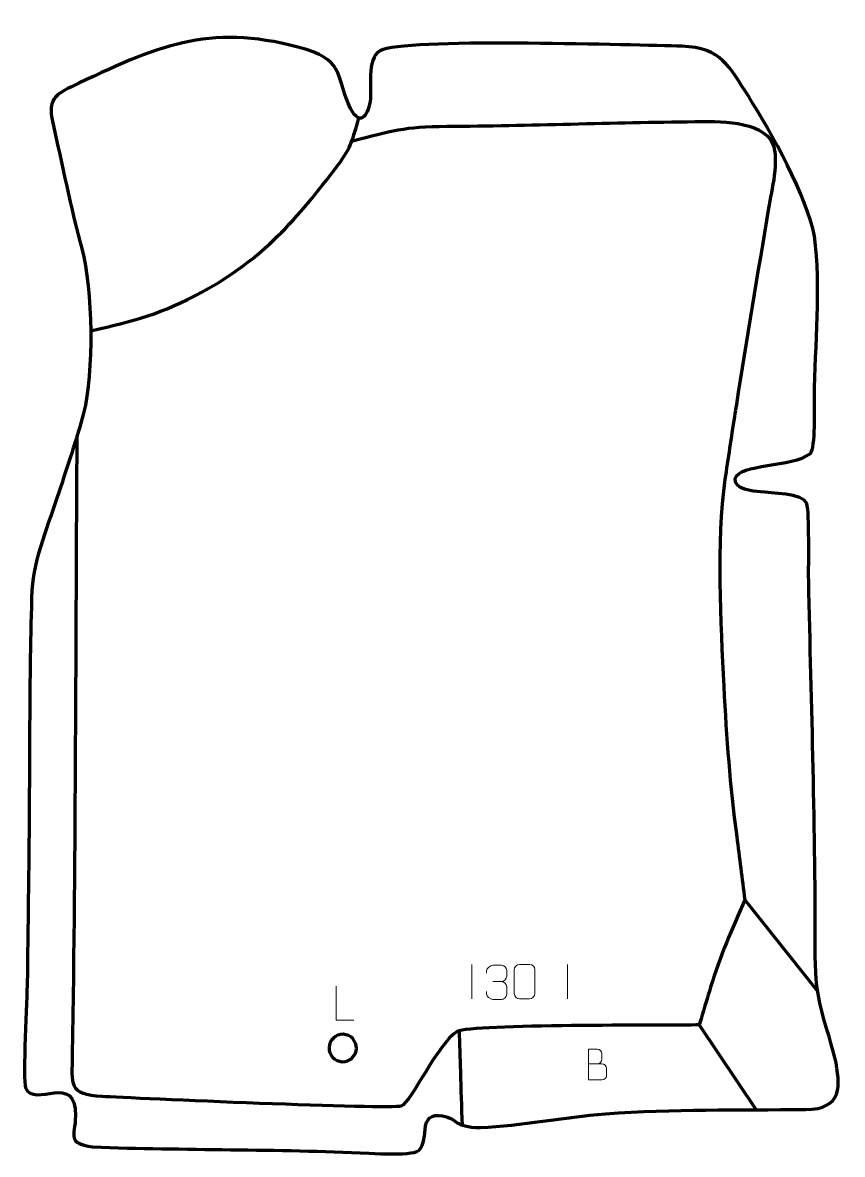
# Model space of a CAD drawing. Header units: millimetres. Extents: x -547 to 52, y -7 to 821.
import ezdxf

# ---------------------------------------------------------------- set-up
doc = ezdxf.new("R2010")
doc.units = ezdxf.units.MM
doc.header["$MEASUREMENT"] = 0
doc.layers.add('layer 2', color=7, linetype='Continuous')
doc.layers.add('layer 3', color=7, linetype='Continuous')

msp = doc.modelspace()

# ---------------------------------------------------------------- linework, layer by layer
at = {"layer": 'layer 2', "color": 142, "lineweight": 158}
for points, knots in [([(-497.6073, 595.4831), (-464.1464, 603.3477), (-446.85, 607.3481), (-415.7339, 624.1105), (-415.7339, 624.1105), (-371.922, 647.9095), (-346.2062, 677.489), (-316.7116, 716.7213), (-316.7116, 716.7213), (-306.3718, 730.4749), (-306.1063, 735.1599), (-301.3454, 751.2039)], [0, 0, 0, 0, 0.25, 0.25, 0.25, 0.25, 0.5, 0.5, 0.5, 0.5, 1, 1, 1, 1]), ([(-306.6205, 734.1887), (-277.2553, 742.0485), (-268.1636, 744.7968), (-237.0321, 745.0591), (-237.0321, 745.0591), (-176.4812, 745.584), (-115.9812, 747.8454), (-55.4869, 748.5051), (-55.4869, 748.5051), (-39.5997, 748.6767), (-6.3896, 749.6898), (1.3844, 732.5392), (1.3844, 732.5392), (6.4411, 720.0051), (0.6902, 698.6113), (-1.5755, 685.1113), (-1.5755, 685.1113), (-9.5837, 637.393), (-17.5031, 589.3859), (-25.1227, 541.6081), (-25.1227, 541.6081), (-25.5951, 538.6457), (-26.0639, 535.6829), (-26.5305, 532.7197), (-26.5305, 532.7197), (-28.9287, 517.3985), (-31.2519, 502.0698), (-33.4775, 486.7226), (-33.4775, 486.7226), (-40.0785, 441.1204), (-36.6247, 382.0404), (-34.3389, 335.4479), (-34.3389, 335.4479), (-32.433, 296.5983), (-29.828, 264.0967), (-24.8515, 225.55), (-24.8515, 225.55), (-22.8703, 210.2042), (-20.9784, 194.8472), (-18.9877, 179.5024), (-18.9877, 179.5024), (-18.9877, 179.5024), (34.4545, 112.4232), (34.4545, 112.4232)], [0, 0, 0, 0, 0.08333333, 0.08333333, 0.08333333, 0.08333333, 0.16666667, 0.16666667, 0.16666667, 0.16666667, 0.25, 0.25, 0.25, 0.25, 0.33333333, 0.33333333, 0.33333333, 0.33333333, 0.41666667, 0.41666667, 0.41666667, 0.41666667, 0.5, 0.5, 0.5, 0.5, 0.58333333, 0.58333333, 0.58333333, 0.58333333, 0.66666667, 0.66666667, 0.66666667, 0.66666667, 0.75, 0.75, 0.75, 0.75, 0.83333333, 0.83333333, 0.83333333, 0.83333333, 1, 1, 1, 1]), ([(-52.3003, 87.9495), (-76.3248, 87.4222), (-218.1486, 88.6502), (-229.4836, 83.1512), (-229.4836, 83.1512), (-243.3857, 74.5037), (-263.1965, 31.4271), (-270.384, 28.6171), (-270.384, 28.6171), (-277.536, 25.821), (-466.9182, 34.3264), (-489.3295, 35.5508), (-489.3295, 35.5508), (-514.1284, 36.9055), (-511.1582, 44.2646), (-510.8097, 66.457), (-510.8097, 66.457), (-508.4431, 217.1883), (-508.4892, 368.312), (-507.4659, 519.0935)], [0, 0, 0, 0, 0.16666667, 0.16666667, 0.16666667, 0.16666667, 0.33333333, 0.33333333, 0.33333333, 0.33333333, 0.5, 0.5, 0.5, 0.5, 0.66666667, 0.66666667, 0.66666667, 0.66666667, 1, 1, 1, 1]), ([(-18.9877, 179.5024), (-28.2622, 158.2132), (-37.2081, 137.9725), (-43.9594, 115.6593), (-43.9594, 115.6593), (-46.2649, 107.8697), (-48.6121, 100.0924), (-50.972, 92.3191), (-50.972, 92.3191), (-50.972, 92.3191), (-51.4147, 90.8625), (-51.4147, 90.8625), (-51.4147, 90.8625), (-51.4147, 90.8625), (-52.3003, 87.9495), (-52.3003, 87.9495), (-52.3003, 87.9495), (-52.3003, 87.9495), (-10.5886, 25.9149), (-10.5886, 25.9149)], [0, 0, 0, 0, 0.16666667, 0.16666667, 0.16666667, 0.16666667, 0.33333333, 0.33333333, 0.33333333, 0.33333333, 0.5, 0.5, 0.5, 0.5, 0.66666667, 0.66666667, 0.66666667, 0.66666667, 1, 1, 1, 1]), ([(-228.0552, 84.046), (-227.7377, 73.9992), (-227.4202, 63.9523), (-227.1028, 53.9056), (-227.1028, 53.9056), (-226.69, 40.8448), (-226.2773, 27.784), (-225.8646, 14.7232)], [0, 0, 0, 0, 0.33333333, 0.33333333, 0.33333333, 0.33333333, 1, 1, 1, 1])]:
    msp.add_open_spline(points, degree=3, knots=knots, dxfattribs=at)
at = {"layer": 'layer 2', "color": 250, "lineweight": 9}
for points in [[(-218.6774, 132.0613), (-218.6774, 132.0613), (-218.6774, 107.0872), (-218.6774, 107.0872)], [(-148.6774, 132.0613), (-148.6774, 132.0613), (-148.6774, 107.0872), (-148.6774, 107.0872)], [(-203.224, 119.5961), (-203.224, 119.5961), (-197.0276, 119.5961), (-197.0276, 119.5961)]]:
    msp.add_open_spline(points, degree=3, dxfattribs=at)
for points, knots in [([(-207.9337, 125.8413), (-207.9337, 125.8413), (-207.9337, 127.6985), (-207.9337, 127.6985), (-207.9337, 127.6985), (-207.948, 129.4404), (-205.2835, 131.5585), (-203.2244, 131.5358), (-203.2244, 131.5358), (-201.1603, 131.5358), (-199.0963, 131.5358), (-197.0326, 131.5358), (-197.0326, 131.5358), (-194.8381, 131.5446), (-193.2398, 129.6978), (-193.1954, 127.7857), (-193.1954, 127.7857), (-193.1958, 126.3506), (-193.1958, 124.9155), (-193.1954, 123.48), (-193.1954, 123.48), (-193.244, 121.8265), (-194.8466, 119.5965), (-197.0449, 119.6065), (-197.0449, 119.6065), (-194.8412, 119.5953), (-193.2332, 117.7921), (-193.1792, 115.7326), (-193.1792, 115.7326), (-193.1796, 113.9479), (-193.1796, 112.1632), (-193.1792, 110.3781), (-193.1792, 110.3781), (-193.1691, 108.3167), (-195.224, 106.5536), (-197.0449, 106.5617), (-197.0449, 106.5617), (-199.1102, 106.562), (-201.1754, 106.562), (-203.241, 106.5617), (-203.241, 106.5617), (-205.4096, 106.5732), (-207.9406, 108.9734), (-207.9592, 110.4352), (-207.9592, 110.4352), (-207.9592, 110.4352), (-207.9592, 112.3438), (-207.9592, 112.3438)], [0, 0, 0, 0, 0.07692308, 0.07692308, 0.07692308, 0.07692308, 0.15384615, 0.15384615, 0.15384615, 0.15384615, 0.23076923, 0.23076923, 0.23076923, 0.23076923, 0.30769231, 0.30769231, 0.30769231, 0.30769231, 0.38461538, 0.38461538, 0.38461538, 0.38461538, 0.46153846, 0.46153846, 0.46153846, 0.46153846, 0.53846154, 0.53846154, 0.53846154, 0.53846154, 0.61538462, 0.61538462, 0.61538462, 0.61538462, 0.69230769, 0.69230769, 0.69230769, 0.69230769, 0.76923077, 0.76923077, 0.76923077, 0.76923077, 0.84615385, 0.84615385, 0.84615385, 0.84615385, 1, 1, 1, 1]), ([(-183.7065, 132.0954), (-181.3404, 132.0954), (-178.9739, 132.0954), (-176.6074, 132.0954), (-176.6074, 132.0954), (-174.6269, 132.131), (-172.6009, 130.6367), (-172.5738, 128.1946), (-172.5738, 128.1946), (-172.5742, 122.4372), (-172.5742, 116.6794), (-172.5738, 110.9212), (-172.5738, 110.9212), (-172.7159, 108.5936), (-174.4223, 107.1113), (-176.6074, 107.1005), (-176.6074, 107.1005), (-178.9798, 107.1009), (-181.3522, 107.1009), (-183.7242, 107.1005), (-183.7242, 107.1005), (-185.6827, 106.9949), (-187.6891, 108.8828), (-187.6777, 110.9038), (-187.6777, 110.9038), (-187.6773, 116.6844), (-187.6773, 122.4647), (-187.6777, 128.2445), (-187.6777, 128.2445), (-187.6734, 130.3865), (-185.8963, 132.109), (-183.7065, 132.0954)], [0, 0, 0, 0, 0.11111111, 0.11111111, 0.11111111, 0.11111111, 0.22222222, 0.22222222, 0.22222222, 0.22222222, 0.33333333, 0.33333333, 0.33333333, 0.33333333, 0.44444444, 0.44444444, 0.44444444, 0.44444444, 0.55555556, 0.55555556, 0.55555556, 0.55555556, 0.66666667, 0.66666667, 0.66666667, 0.66666667, 0.77777778, 0.77777778, 0.77777778, 0.77777778, 1, 1, 1, 1]), ([(-305.028, 91.4261), (-305.028, 91.4261), (-317.9771, 91.4261), (-317.9771, 91.4261), (-317.9771, 91.4261), (-317.9771, 91.4261), (-317.9771, 116.3797), (-317.9771, 116.3797)], [0, 0, 0, 0, 0.33333333, 0.33333333, 0.33333333, 0.33333333, 1, 1, 1, 1]), ([(-133.2999, 59.4525), (-130.0409, 59.4529), (-126.7815, 59.4529), (-123.5218, 59.4525), (-123.5218, 59.4525), (-121.7525, 59.437), (-120.0296, 57.882), (-120.0296, 56.0462), (-120.0296, 56.0462), (-120.0299, 55.0354), (-120.0299, 52.3041), (-120.0296, 51.293), (-120.0296, 51.293), (-120.0137, 49.6289), (-121.395, 47.8251), (-123.4744, 47.8403), (-123.4744, 47.8403), (-126.7344, 47.8406), (-129.9941, 47.8406), (-133.2534, 47.8403), (-133.2534, 47.8403), (-133.2534, 55.2907), (-133.2534, 62.7408), (-133.2534, 70.1906), (-133.2534, 70.1906), (-131.1273, 70.1906), (-129.0009, 70.1906), (-126.8744, 70.1906), (-126.8744, 70.1906), (-125.3689, 70.2064), (-123.4909, 68.4952), (-123.475, 66.7375), (-123.475, 66.7375), (-123.4754, 64.8869), (-123.4754, 64.7562), (-123.475, 62.9053), (-123.475, 62.9053), (-123.4596, 61.0547), (-125.1205, 59.437), (-126.9209, 59.4525)], [0, 0, 0, 0, 0.09090909, 0.09090909, 0.09090909, 0.09090909, 0.18181818, 0.18181818, 0.18181818, 0.18181818, 0.27272727, 0.27272727, 0.27272727, 0.27272727, 0.36363636, 0.36363636, 0.36363636, 0.36363636, 0.45454545, 0.45454545, 0.45454545, 0.45454545, 0.54545455, 0.54545455, 0.54545455, 0.54545455, 0.63636364, 0.63636364, 0.63636364, 0.63636364, 0.72727273, 0.72727273, 0.72727273, 0.72727273, 0.81818182, 0.81818182, 0.81818182, 0.81818182, 1, 1, 1, 1])]:
    msp.add_open_spline(points, degree=3, knots=knots, dxfattribs=at)
at = {"layer": 'layer 2', "color": 250, "lineweight": 200}
msp.add_open_spline([(-313.488, 61.0648), (-319.0081, 61.2379), (-323.3427, 65.8532), (-323.1697, 71.3733), (-323.1697, 71.3733), (-322.9966, 76.8934), (-318.3813, 81.2281), (-312.8612, 81.055), (-312.8612, 81.055), (-307.3411, 80.8819), (-303.0064, 76.2666), (-303.1795, 70.7465), (-303.1795, 70.7465), (-303.3526, 65.2264), (-307.9678, 60.8917), (-313.488, 61.0648)], degree=3, knots=[0, 0, 0, 0, 0.2, 0.2, 0.2, 0.2, 0.4, 0.4, 0.4, 0.4, 0.6, 0.6, 0.6, 0.6, 1, 1, 1, 1], dxfattribs=at)
at = {"layer": 'layer 3', "color": 242, "lineweight": 158}
msp.add_open_spline([(-544.0173, 119.3321), (-543.6492, 149.317), (-543.2811, 179.3019), (-542.913, 209.2869), (-542.913, 209.2869), (-542.1094, 274.7545), (-542.8377, 340.5283), (-540.6132, 405.8994), (-540.6132, 405.8994), (-539.333, 428.8956), (-528.1496, 455.0879), (-520.9408, 477.277), (-520.9408, 477.277), (-514.7512, 496.3094), (-508.0163, 515.9176), (-502.8432, 535.2079), (-502.8432, 535.2079), (-495.1643, 564.909), (-496.1183, 625.8847), (-504.1598, 655.6452), (-504.1598, 655.6452), (-512.0898, 684.9946), (-518.5787, 717.6158), (-525.3637, 747.6267), (-525.3637, 747.6267), (-529.6673, 766.6616), (-522.1119, 768.8945), (-506.2216, 776.5176), (-506.2216, 776.5176), (-445.7395, 805.5329), (-406.8905, 820.87), (-339.7324, 801.1734), (-339.7324, 801.1734), (-310.9937, 792.3909), (-318.1839, 779.1261), (-307.4381, 758.1378), (-307.4381, 758.1378), (-299.9173, 743.4485), (-293.8007, 754.4206), (-292.952, 765.2597), (-292.952, 765.2597), (-292.1634, 775.332), (-296.1911, 797.271), (-283.6637, 801.2394), (-283.6637, 801.2394), (-257.2946, 809.5928), (-99.3952, 804.2108), (-65.1323, 803.6889), (-65.1323, 803.6889), (-35.518, 802.1036), (-30.8121, 789.3292), (-15.8185, 766.2723), (-15.8185, 766.2723), (0.1396, 741.4487), (26.8714, 693.0276), (31.9419, 664.6898), (31.9419, 664.6898), (37.2172, 627.162), (32.2601, 585.1309), (32.0687, 546.8576), (32.0687, 546.8576), (32.0979, 539.8119), (32.9904, 509.9398), (29.0354, 505.7284), (29.0354, 505.7284), (15.9579, 495.5942), (-23.3698, 498.49), (-25.9383, 487.4716), (-25.9383, 487.4716), (-27.1071, 479.2809), (-12.8228, 478.3171), (-7.3835, 477.6803), (-7.3835, 477.6803), (-0.4323, 476.9562), (23.9528, 476.6192), (26.4305, 469.2867), (26.4305, 469.2867), (28.5024, 461.6034), (27.5906, 424.5896), (27.823, 413.0765), (27.823, 413.0765), (29.7227, 321.1109), (33.0312, 229.9865), (32.5447, 137.9108), (32.5447, 137.9108), (33.1029, 104.5104), (38.8173, 94.6165), (47.0488, 64.0496), (47.0488, 64.0496), (51.4739, 42.9714), (52.4674, 26.3086), (25.6383, 26.087), (25.6383, 26.087), (-24.1835, 25.6755), (-70.4144, 26.4288), (-120.8489, 22.9774), (-120.8489, 22.9774), (-151.1925, 20.5034), (-182.4056, 14.369), (-212.401, 12.8675), (-212.401, 12.8675), (-232.5353, 13.2077), (-228.1576, 19.1473), (-240.2181, 21.3747), (-240.2181, 21.3747), (-248.3768, 22.8814), (-252.1882, 19.4329), (-252.9047, 11.4908), (-252.9047, 11.4908), (-254.178, -2.6213), (-256.4227, -4.72), (-263.343, -5.7133), (-263.343, -5.7133), (-270.3602, -6.7206), (-282.1273, -6.519), (-294.0651, -5.9324), (-294.0651, -5.9324), (-361.4244, -2.6225), (-428.9689, -3.729), (-496.2675, -1.315), (-496.2675, -1.315), (-515.5096, 2.1243), (-509.0277, 5.699), (-508.7727, 21.4154), (-508.7727, 21.4154), (-508.2392, 54.2829), (-538.9306, 26.581), (-545.2023, 42.0026), (-545.2023, 42.0026), (-547.4329, 47.4878), (-544.2878, 108.5005), (-544.0173, 119.3321)], degree=3, knots=[0, 0, 0, 0, 0.02941176, 0.02941176, 0.02941176, 0.02941176, 0.05882353, 0.05882353, 0.05882353, 0.05882353, 0.08823529, 0.08823529, 0.08823529, 0.08823529, 0.11764706, 0.11764706, 0.11764706, 0.11764706, 0.14705882, 0.14705882, 0.14705882, 0.14705882, 0.17647059, 0.17647059, 0.17647059, 0.17647059, 0.20588235, 0.20588235, 0.20588235, 0.20588235, 0.23529412, 0.23529412, 0.23529412, 0.23529412, 0.26470588, 0.26470588, 0.26470588, 0.26470588, 0.29411765, 0.29411765, 0.29411765, 0.29411765, 0.32352941, 0.32352941, 0.32352941, 0.32352941, 0.35294118, 0.35294118, 0.35294118, 0.35294118, 0.38235294, 0.38235294, 0.38235294, 0.38235294, 0.41176471, 0.41176471, 0.41176471, 0.41176471, 0.44117647, 0.44117647, 0.44117647, 0.44117647, 0.47058824, 0.47058824, 0.47058824, 0.47058824, 0.5, 0.5, 0.5, 0.5, 0.52941176, 0.52941176, 0.52941176, 0.52941176, 0.55882353, 0.55882353, 0.55882353, 0.55882353, 0.58823529, 0.58823529, 0.58823529, 0.58823529, 0.61764706, 0.61764706, 0.61764706, 0.61764706, 0.64705882, 0.64705882, 0.64705882, 0.64705882, 0.67647059, 0.67647059, 0.67647059, 0.67647059, 0.70588235, 0.70588235, 0.70588235, 0.70588235, 0.73529412, 0.73529412, 0.73529412, 0.73529412, 0.76470588, 0.76470588, 0.76470588, 0.76470588, 0.79411765, 0.79411765, 0.79411765, 0.79411765, 0.82352941, 0.82352941, 0.82352941, 0.82352941, 0.85294118, 0.85294118, 0.85294118, 0.85294118, 0.88235294, 0.88235294, 0.88235294, 0.88235294, 0.91176471, 0.91176471, 0.91176471, 0.91176471, 0.94117647, 0.94117647, 0.94117647, 0.94117647, 1, 1, 1, 1], dxfattribs=at)

doc.saveas('drawing.dxf')
